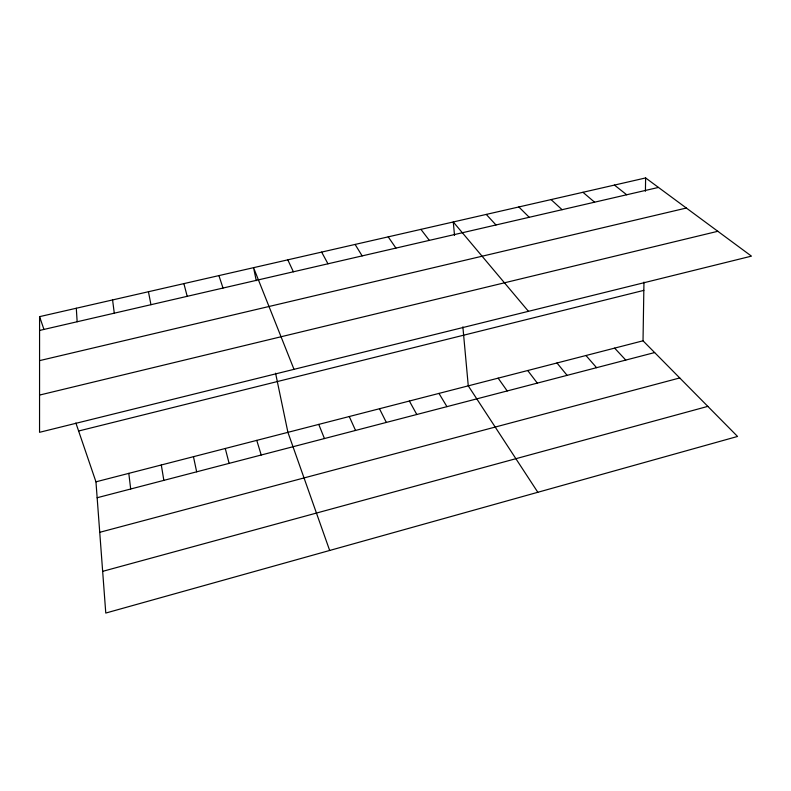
<?xml version="1.0" encoding="UTF-8"?>
<svg xmlns="http://www.w3.org/2000/svg" width="791" height="791" viewBox="0 0 791 791"><rect width="100%" height="100%" fill="white"/><g stroke="black" fill="none" stroke-linecap="round" stroke-linejoin="round"><path stroke-width="1.19" d="M39.58 316.647L39.55 432.311L751.45 256.136L645.624 177.945L39.58 316.647L43.871 329.204M75.877 422.977L95.958 481.828L105.776 613.055L737.548 436.454L643.024 340.802L643.963 282.09M645.416 191.254L645.624 177.945M102.652 571.349L707.826 406.376M99.735 532.313L679.736 377.95M97.145 497.737L654.641 352.559M95.958 481.828L643.024 340.802M78.616 431.006L643.834 290.366M39.56 395.075L717.823 231.288M39.57 360.627L686.341 208.033M39.58 330.44L658.458 187.427M614.459 185.084L626.699 194.774M582.947 192.292L594.585 202.189M551.08 199.589L562.094 209.694M518.847 206.965L529.228 217.288M614.637 348.119L625.77 360.083M486.257 214.42L495.987 224.97M585.963 355.515L596.592 367.686M528.447 311.328L453.283 221.964L454.518 235.392M556.983 362.98L567.107 375.359M420.931 229.37L429.335 240.375M527.716 370.524L537.316 383.121M498.142 378.147L507.209 390.962M388.203 236.865L395.935 248.097M537.831 492.279L468.272 385.85L462.873 326.881M355.11 244.439L362.149 255.898M438.965 393.404L446.945 406.653M409.372 401.037L416.798 414.504M321.64 252.092L327.968 263.798M379.472 408.739L386.334 422.434M287.795 259.844L293.392 271.788M349.266 416.531L355.545 430.452M318.753 424.391L324.439 438.55M294.005 369.338L253.555 267.674L256.264 280.657M329.669 550.467L287.914 432.341L275.575 373.204M218.919 275.604L223.013 288.053M256.759 440.369L261.228 455.013M183.888 283.623L187.2 296.328M225.277 448.487L229.113 463.378M193.459 456.694L196.662 471.822M148.441 291.731L150.952 304.703M161.305 464.979L163.846 480.374M112.579 299.937L114.28 313.177M128.804 473.354L130.683 489.006M76.302 308.243L77.152 321.759"/></g></svg>
